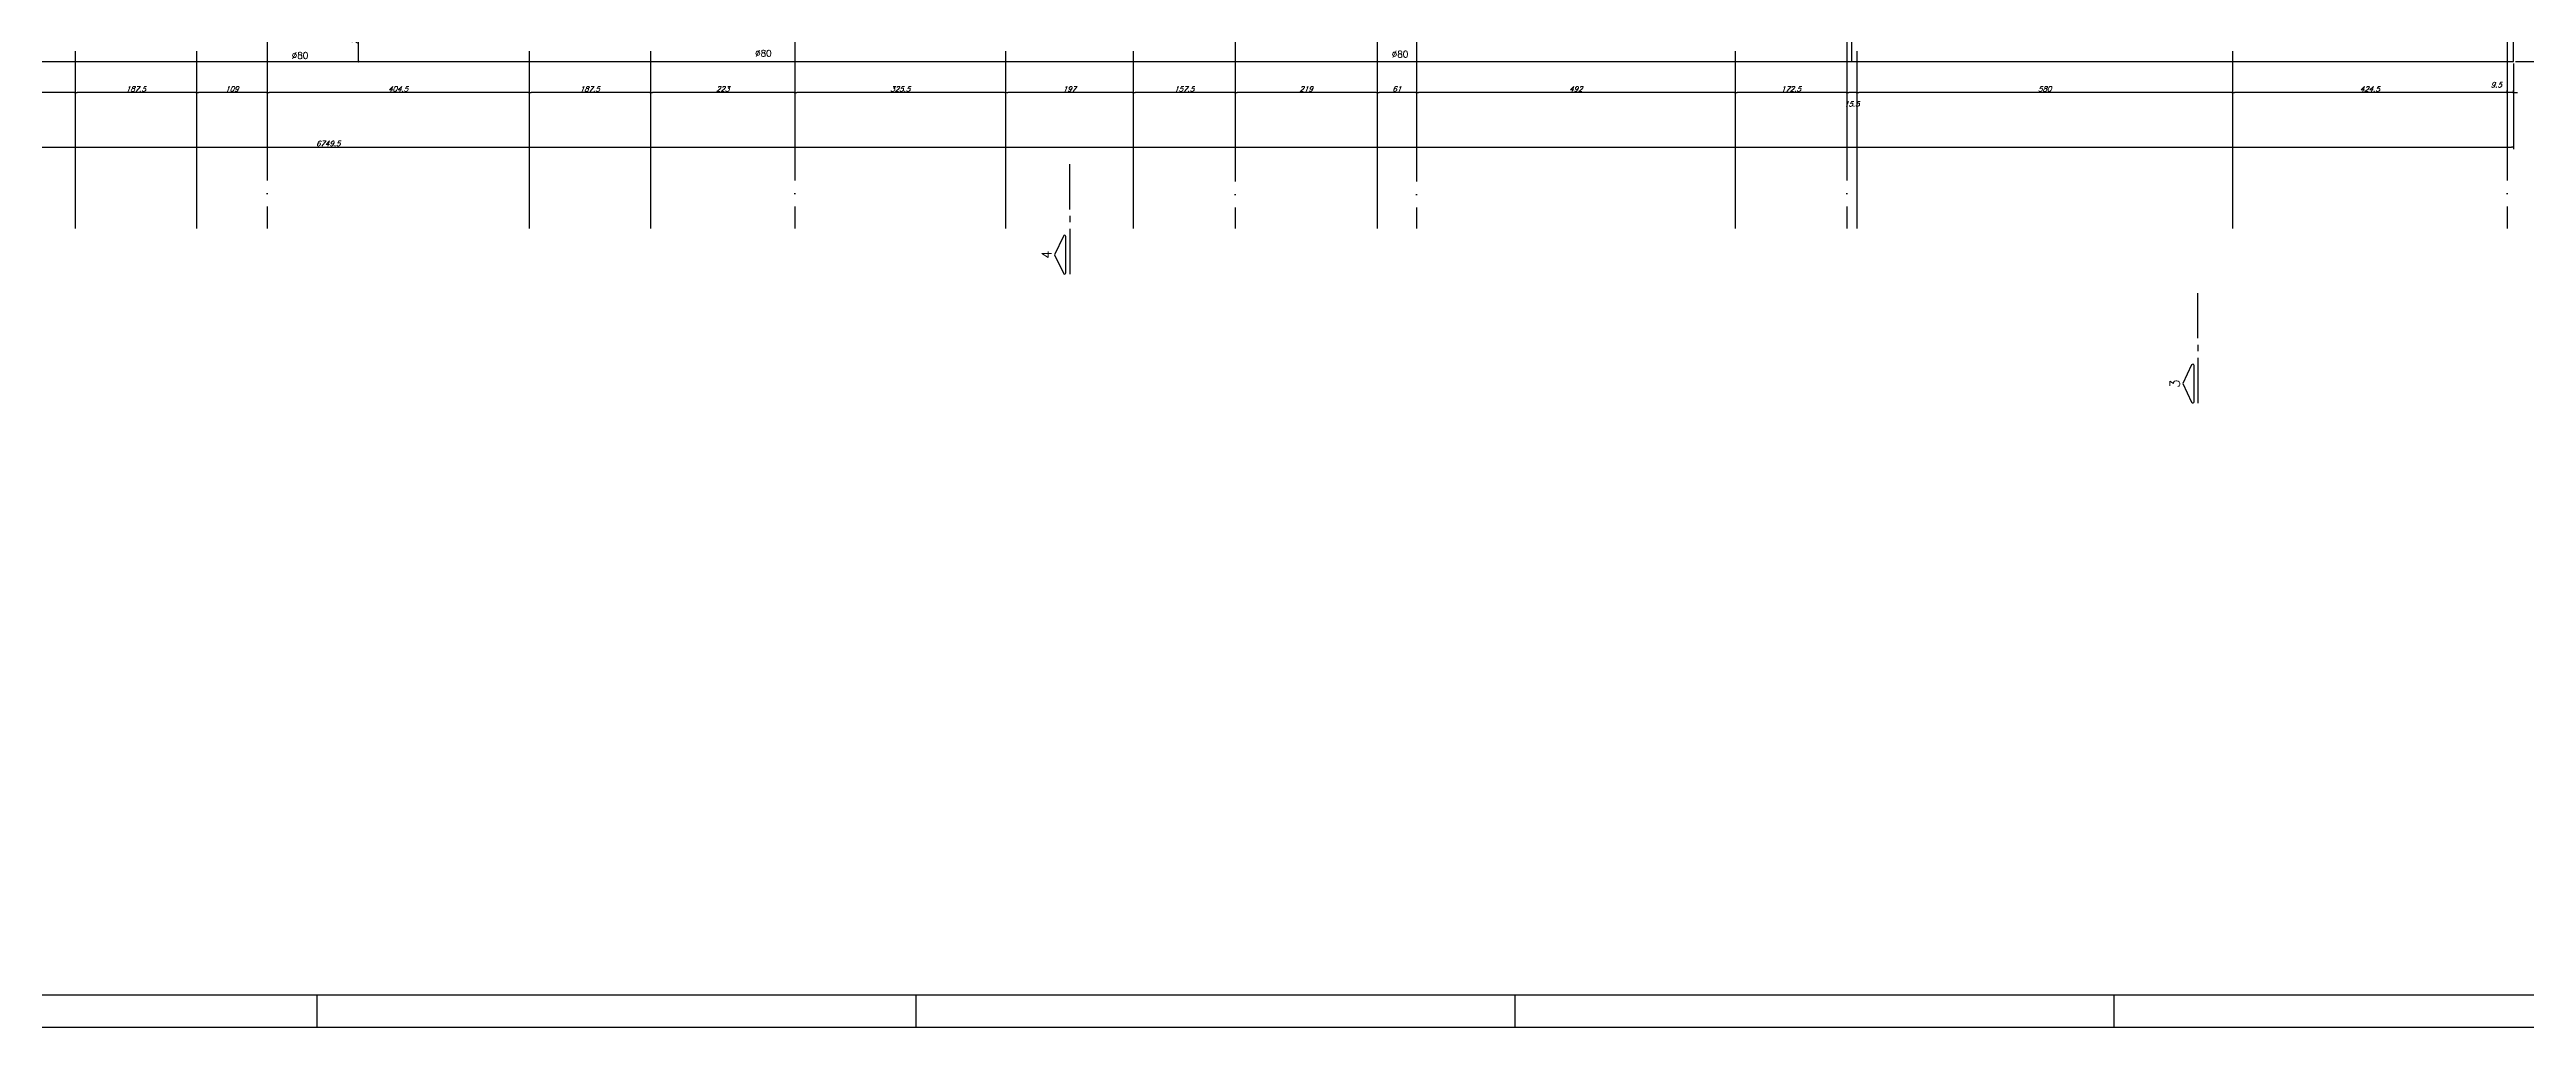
# Model space of a CAD drawing. Extents: x -4228 to 5417, y -2048 to 2452.
# Drawn here: x -546 to 3280, y -2048 to -537 of the extents above; entities that cross this region are included whole.
import ezdxf
from ezdxf.enums import TextEntityAlignment as Align

# ---------------------------------------------------------------- set-up
doc = ezdxf.new("R2010")
doc.units = 0
doc.header["$LTSCALE"] = 50
doc.header["$MEASUREMENT"] = 0
doc.linetypes.add('EIXO', pattern=[6.8, 6, -0.4, 0, -0.4])
doc.layers.get('0').update_dxf_attribs({"linetype": 'CONTINUOUS'})
doc.layers.get('DEFPOINTS').update_dxf_attribs({"linetype": 'CONTINUOUS'})
for name, color, linetype in [('F-CORTE-INDICAÇÃO', 4, 'CONTINUOUS'), ('F-COTAS', 106, 'CONTINUOUS'), ('F-EIXO', 12, 'EIXO'), ('F-LAJES', 3, 'CONTINUOUS'), ('F-MARGEM', 1, 'CONTINUOUS'), ('F-PILARES-DIM', 172, 'CONTINUOUS'), ('F-TEXTO', 6, 'CONTINUOUS')]:
    doc.layers.add(name, color=color, linetype=linetype)
doc.styles.add('CP-TEXT-INCL', font='simplex.shx', dxfattribs={"oblique": 20})
doc.styles.add('MCP', font='simplex.shx')
doc.styles.add('ROMANS', font='simplex.shx')
doc.dimstyles.new('CP-COTAS-50', dxfattribs={"dimscale": 0.64, "dimtxt": 12.5, "dimasz": 5, "dimexe": 5, "dimexo": 5, "dimgap": 2.5, "dimtad": 1, "dimdec": 1, "dimdsep": 46, "dimtxsty": 'CP-TEXT-INCL', "dimblk1": 'DOT', "dimblk2": 'DOT', "dimsah": 1, "dimcen": 9, "dimclrd": 256, "dimclre": 256, "dimclrt": 256, "dimadec": 0, "dimazin": 0, "dimtfac": 1, "dimtdec": 1, "dimtmove": 2, "dimatfit": 3, "dimldrblk": 'DOT', "dimfxl": 0, "dimtolj": 1, "dimarcsym": 0})

# ---------------------------------------------------------------- blocks, each defined once
blk = doc.blocks.new('*U11')
at = {"layer": 'F-CORTE-INDICAÇÃO'}
for p, q in [((-100, 0), (-170, 0)), ((-80, 0), (-90, 0)), ((-70, 0), (0, 0))]:
    blk.add_line(p, q, dxfattribs=at)
blk.add_lwpolyline([(-112, 6, 0.802585), (-111.2, 9.8), (-140, 23.3), (-168.8, 9.8, 0.802585), (-168, 6)], format="xyb", close=True, dxfattribs=at)
at = {"layer": 'F-CORTE-INDICAÇÃO', "style": 'ROMANS'}
blk.add_attdef('CORTE', text='', height=15, dxfattribs=at).set_placement((-140, 35.8), align=Align.MIDDLE_CENTER)
at = {"layer": 'F-CORTE-INDICAÇÃO', "color": 2, "style": 'ROMANS'}
blk.add_attdef('FOLHA', text='', height=12, dxfattribs=at).set_placement((-140, -10), align=Align.MIDDLE_CENTER)
blk = doc.blocks.new('*U12')
at = {"layer": 'F-EIXO'}
blk.add_line((0, 0), (0, -2655), dxfattribs=at)
at = {"layer": 'F-EIXO', "color": 2, "linetype": 'Continuous'}
blk.add_circle((0, 28.2), 28.2, dxfattribs=at)
at = {"layer": 'F-TEXTO', "style": 'ROMANS'}
blk.add_attdef('EIXO', text='', height=17.5, rotation=360, dxfattribs=at).set_placement((0, 28.2), align=Align.MIDDLE_CENTER)
blk = doc.blocks.new('*U13')
at = {"layer": 'F-EIXO'}
blk.add_line((0, 0), (0, -2753.4852), dxfattribs=at)
at = {"layer": 'F-EIXO', "color": 2, "linetype": 'Continuous'}
blk.add_circle((0, 28.2072), 28.2072, dxfattribs=at)
at = {"layer": 'F-TEXTO', "style": 'ROMANS'}
blk.add_attdef('EIXO', text='', height=17.5, rotation=360, dxfattribs=at).set_placement((0, 28.2072), align=Align.MIDDLE_CENTER)
blk = doc.blocks.new('*U17')
at = {"layer": 'F-EIXO'}
blk.add_line((0, 0), (0, -2655), dxfattribs=at)
at = {"layer": 'F-EIXO', "color": 2, "linetype": 'Continuous'}
blk.add_circle((0, 28.2), 28.2, dxfattribs=at)
at = {"layer": 'F-TEXTO', "style": 'ROMANS'}
blk.add_attdef('EIXO', text='', height=17.5, rotation=360, dxfattribs=at).set_placement((0, 28.2), align=Align.MIDDLE_CENTER)
blk = doc.blocks.new('*U15')
at = {"layer": 'F-EIXO'}
blk.add_line((0, 0), (0, -2655), dxfattribs=at)
at = {"layer": 'F-EIXO', "color": 2, "linetype": 'Continuous'}
blk.add_circle((0, 28.2), 28.2, dxfattribs=at)
at = {"layer": 'F-TEXTO', "style": 'ROMANS'}
blk.add_attdef('EIXO', text='', height=17.5, rotation=360, dxfattribs=at).set_placement((0, 28.2), align=Align.MIDDLE_CENTER)
blk = doc.blocks.new('*U19')
at = {"layer": 'F-EIXO'}
blk.add_line((0, 0), (0, -2655), dxfattribs=at)
at = {"layer": 'F-EIXO', "color": 2, "linetype": 'Continuous'}
blk.add_circle((0, 28.2), 28.2, dxfattribs=at)
at = {"layer": 'F-TEXTO', "style": 'ROMANS'}
blk.add_attdef('EIXO', text='', height=17.5, rotation=360, dxfattribs=at).set_placement((0, 28.2), align=Align.MIDDLE_CENTER)
blk = doc.blocks.new('*U20')
at = {"layer": 'F-EIXO'}
blk.add_line((0, 0), (0, -2755), dxfattribs=at)
at = {"layer": 'F-EIXO', "color": 2, "linetype": 'Continuous'}
blk.add_circle((0, 28.2072), 28.2072, dxfattribs=at)
at = {"layer": 'F-TEXTO', "style": 'ROMANS'}
blk.add_attdef('EIXO', text='', height=17.5, rotation=360, dxfattribs=at).set_placement((0, 28.2072), align=Align.MIDDLE_CENTER)
blk = doc.blocks.new('*U21')
at = {"layer": 'F-EIXO'}
blk.add_line((0, 0), (0, -2655), dxfattribs=at)
at = {"layer": 'F-EIXO', "color": 2, "linetype": 'Continuous'}
blk.add_circle((0, 28.2), 28.2, dxfattribs=at)
at = {"layer": 'F-TEXTO', "style": 'ROMANS'}
blk.add_attdef('EIXO', text='', height=17.5, rotation=360, dxfattribs=at).set_placement((0, 28.2), align=Align.MIDDLE_CENTER)
blk = doc.blocks.new('*U24')
at = {"layer": 'F-EIXO'}
blk.add_line((0, 0), (0, -2655), dxfattribs=at)
at = {"layer": 'F-EIXO', "color": 2, "linetype": 'Continuous'}
blk.add_circle((0, 28.2), 28.2, dxfattribs=at)
at = {"layer": 'F-TEXTO', "style": 'ROMANS'}
blk.add_attdef('EIXO', text='', height=17.5, rotation=360, dxfattribs=at).set_placement((0, 28.2), align=Align.MIDDLE_CENTER)
blk = doc.blocks.new('*U25')
at = {"layer": 'F-EIXO'}
blk.add_line((0, 0), (0, -2755), dxfattribs=at)
at = {"layer": 'F-EIXO', "color": 2, "linetype": 'Continuous'}
blk.add_circle((0, 28.2072), 28.2072, dxfattribs=at)
at = {"layer": 'F-TEXTO', "style": 'ROMANS'}
blk.add_attdef('EIXO', text='', height=17.5, rotation=360, dxfattribs=at).set_placement((0, 28.2072), align=Align.MIDDLE_CENTER)
blk = doc.blocks.new('*U33')
at = {"layer": 'F-EIXO'}
blk.add_line((0, 0), (0, -2755), dxfattribs=at)
at = {"layer": 'F-EIXO', "color": 2, "linetype": 'Continuous'}
blk.add_circle((0, 28.2072), 28.2072, dxfattribs=at)
at = {"layer": 'F-TEXTO', "style": 'ROMANS'}
blk.add_attdef('EIXO', text='', height=17.5, rotation=360, dxfattribs=at).set_placement((0, 28.2072), align=Align.MIDDLE_CENTER)
blk = doc.blocks.new('*U34')
at = {"layer": 'F-EIXO'}
blk.add_line((0, 0), (0, -2655), dxfattribs=at)
at = {"layer": 'F-EIXO', "color": 2, "linetype": 'Continuous'}
blk.add_circle((0, 28.2), 28.2, dxfattribs=at)
at = {"layer": 'F-TEXTO', "style": 'ROMANS'}
blk.add_attdef('EIXO', text='', height=17.5, rotation=360, dxfattribs=at).set_placement((0, 28.2), align=Align.MIDDLE_CENTER)
blk = doc.blocks.new('*U35')
at = {"layer": 'F-EIXO'}
blk.add_line((0, 0), (0, -2655), dxfattribs=at)
at = {"layer": 'F-EIXO', "color": 2, "linetype": 'Continuous'}
blk.add_circle((0, 28.2), 28.2, dxfattribs=at)
at = {"layer": 'F-TEXTO', "style": 'ROMANS'}
blk.add_attdef('EIXO', text='', height=17.5, rotation=360, dxfattribs=at).set_placement((0, 28.2), align=Align.MIDDLE_CENTER)
blk = doc.blocks.new('*U36')
at = {"layer": 'F-EIXO'}
blk.add_line((0, 0), (0, -2655), dxfattribs=at)
at = {"layer": 'F-EIXO', "color": 2, "linetype": 'Continuous'}
blk.add_circle((0, 28.2), 28.2, dxfattribs=at)
at = {"layer": 'F-TEXTO', "style": 'ROMANS'}
blk.add_attdef('EIXO', text='', height=17.5, rotation=360, dxfattribs=at).set_placement((0, 28.2), align=Align.MIDDLE_CENTER)
blk = doc.blocks.new('*U43')
at = {"layer": 'F-EIXO'}
blk.add_line((0, 0), (0, -2655), dxfattribs=at)
at = {"layer": 'F-EIXO', "color": 2, "linetype": 'Continuous'}
blk.add_circle((0, 28.2), 28.2, dxfattribs=at)
at = {"layer": 'F-TEXTO', "style": 'ROMANS'}
blk.add_attdef('EIXO', text='', height=17.5, rotation=360, dxfattribs=at).set_placement((0, 28.2), align=Align.MIDDLE_CENTER)
blk = doc.blocks.new('*U39')
at = {"layer": 'F-EIXO'}
blk.add_line((0, 0), (0, -2755), dxfattribs=at)
at = {"layer": 'F-EIXO', "color": 2, "linetype": 'Continuous'}
blk.add_circle((0, 28.2072), 28.2072, dxfattribs=at)
at = {"layer": 'F-TEXTO', "style": 'ROMANS'}
blk.add_attdef('EIXO', text='', height=17.5, rotation=360, dxfattribs=at).set_placement((0, 28.2072), align=Align.MIDDLE_CENTER)
blk = doc.blocks.new('*U40')
at = {"layer": 'F-EIXO'}
blk.add_line((0, 0), (0, -2753.4852), dxfattribs=at)
at = {"layer": 'F-EIXO', "color": 2, "linetype": 'Continuous'}
blk.add_circle((0, 28.2072), 28.2072, dxfattribs=at)
at = {"layer": 'F-TEXTO', "style": 'ROMANS'}
blk.add_attdef('EIXO', text='', height=17.5, rotation=360, dxfattribs=at).set_placement((0, 28.2072), align=Align.MIDDLE_CENTER)
blk = doc.blocks.new('_DOT')
at = {"color": 0, "linetype": 'ByBlock'}
blk.add_line((-0.5, 0), (-1, 0), dxfattribs=at)
at = {"color": 0, "linetype": 'ByBlock', "const_width": 0.5}
blk.add_lwpolyline([(-0.25, 0, 1), (0.25, 0, 1)], format="xyb", close=True, dxfattribs=at)
blk = doc.blocks.new('*D52')
at = {"layer": 'DEFPOINTS', "color": 0, "linetype": 'Continuous', "transparency": 16777216}
for p in [(-3490, -415.5), (3259.5, -555.5), (3259.5, -687.9)]:
    blk.add_point(p, dxfattribs=at)
at = {"layer": 'F-COTAS', "linetype": 'Continuous', "lineweight": -2, "transparency": 16777216}
for p, q in [((-3490, -418.7), (-3490, -691.1)), ((3259.5, -558.7), (3259.5, -691.1)), ((-3486.8, -687.9), (3256.3, -687.9))]:
    blk.add_line(p, q, dxfattribs=at)
at = {"layer": 'F-COTAS', "linetype": 'Continuous', "lineweight": -2, "transparency": 16777216, "xscale": 3.2, "yscale": 3.2, "zscale": 3.2, "rotation": 180}
blk.add_blockref('_DOT', (-3490, -687.9), dxfattribs=at)
at = {"layer": 'F-COTAS', "linetype": 'Continuous', "lineweight": -2, "transparency": 16777216, "xscale": 3.2, "yscale": 3.2, "zscale": 3.2}
blk.add_blockref('_DOT', (3259.5, -687.9), dxfattribs=at)
at = {"layer": 'F-COTAS', "linetype": 'Continuous', "transparency": 16777216, "insert": (-115.2, -682.3), "char_height": 8, "attachment_point": 5, "style": 'CP-TEXT-INCL'}
blk.add_mtext('\\A1;6749.5', dxfattribs=at)
blk = doc.blocks.new('*D53')
at = {"layer": 'DEFPOINTS', "color": 0, "linetype": 'Continuous', "transparency": 16777216}
for p in [(3250, -603.5), (3250, -607.4), (3259.5, -607.4)]:
    blk.add_point(p, dxfattribs=at)
at = {"layer": 'F-COTAS', "linetype": 'Continuous', "lineweight": -2, "transparency": 16777216}
for p, q in [((3246.8, -603.5), (3243.6, -603.5)), ((3250, -604.2), (3250, -600.3)), ((3259.5, -603.5), (3250, -603.5)), ((3259.5, -604.2), (3259.5, -600.3)), ((3262.7, -603.5), (3265.9, -603.5))]:
    blk.add_line(p, q, dxfattribs=at)
at = {"layer": 'F-COTAS', "linetype": 'Continuous', "lineweight": -2, "transparency": 16777216, "xscale": 3.2, "yscale": 3.2, "zscale": 3.2}
blk.add_blockref('_DOT', (3250, -603.5), dxfattribs=at)
at = {"layer": 'F-COTAS', "linetype": 'Continuous', "lineweight": -2, "transparency": 16777216, "xscale": 3.2, "yscale": 3.2, "zscale": 3.2, "rotation": 180}
blk.add_blockref('_DOT', (3259.5, -603.5), dxfattribs=at)
at = {"layer": 'F-COTAS', "linetype": 'Continuous', "transparency": 16777216, "insert": (3233, -591.5), "char_height": 8, "attachment_point": 5, "style": 'CP-TEXT-INCL'}
blk.add_mtext('\\A1;9.5', dxfattribs=at)
blk = doc.blocks.new('*D54')
at = {"layer": 'DEFPOINTS', "color": 0, "linetype": 'Continuous', "transparency": 16777216}
for p in [(2825.5, -603.5), (2825.5, -603.5), (3250, -607.4)]:
    blk.add_point(p, dxfattribs=at)
at = {"layer": 'F-COTAS', "linetype": 'Continuous', "lineweight": -2, "transparency": 16777216}
for p, q in [((3246.8, -603.5), (2828.7, -603.5)), ((3250, -604.2), (3250, -600.3))]:
    blk.add_line(p, q, dxfattribs=at)
at = {"layer": 'F-COTAS', "linetype": 'Continuous', "lineweight": -2, "transparency": 16777216, "xscale": 3.2, "yscale": 3.2, "zscale": 3.2, "rotation": 180}
blk.add_blockref('_DOT', (2825.5, -603.5), dxfattribs=at)
at = {"layer": 'F-COTAS', "linetype": 'Continuous', "lineweight": -2, "transparency": 16777216, "xscale": 3.2, "yscale": 3.2, "zscale": 3.2}
blk.add_blockref('_DOT', (3250, -603.5), dxfattribs=at)
at = {"layer": 'F-COTAS', "linetype": 'Continuous', "transparency": 16777216, "insert": (3037.7, -597.9), "char_height": 8, "attachment_point": 5, "style": 'CP-TEXT-INCL'}
blk.add_mtext('\\A1;424.5', dxfattribs=at)
blk = doc.blocks.new('*D55')
at = {"layer": 'DEFPOINTS', "color": 0, "linetype": 'Continuous', "transparency": 16777216}
for p in [(2245.5, -603.5), (2245.5, -603.5), (2825.5, -603.5)]:
    blk.add_point(p, dxfattribs=at)
at = {"layer": 'F-COTAS', "linetype": 'Continuous', "lineweight": -2, "transparency": 16777216}
blk.add_line((2822.3, -603.5), (2248.7, -603.5), dxfattribs=at)
at = {"layer": 'F-COTAS', "linetype": 'Continuous', "lineweight": -2, "transparency": 16777216, "xscale": 3.2, "yscale": 3.2, "zscale": 3.2, "rotation": 180}
blk.add_blockref('_DOT', (2245.5, -603.5), dxfattribs=at)
at = {"layer": 'F-COTAS', "linetype": 'Continuous', "lineweight": -2, "transparency": 16777216, "xscale": 3.2, "yscale": 3.2, "zscale": 3.2}
blk.add_blockref('_DOT', (2825.5, -603.5), dxfattribs=at)
at = {"layer": 'F-COTAS', "linetype": 'Continuous', "transparency": 16777216, "insert": (2535.5, -597.9), "char_height": 8, "attachment_point": 5, "style": 'CP-TEXT-INCL'}
blk.add_mtext('\\A1;580', dxfattribs=at)
blk = doc.blocks.new('*D56')
at = {"layer": 'DEFPOINTS', "color": 0, "linetype": 'Continuous', "transparency": 16777216}
for p in [(2230, -603.5), (2230, -603.5), (2245.5, -603.5)]:
    blk.add_point(p, dxfattribs=at)
at = {"layer": 'F-COTAS', "linetype": 'Continuous', "lineweight": -2, "transparency": 16777216}
blk.add_line((2242.3, -603.5), (2233.2, -603.5), dxfattribs=at)
at = {"layer": 'F-COTAS', "linetype": 'Continuous', "lineweight": -2, "transparency": 16777216, "xscale": 3.2, "yscale": 3.2, "zscale": 3.2, "rotation": 180}
blk.add_blockref('_DOT', (2230, -603.5), dxfattribs=at)
at = {"layer": 'F-COTAS', "linetype": 'Continuous', "lineweight": -2, "transparency": 16777216, "xscale": 3.2, "yscale": 3.2, "zscale": 3.2}
blk.add_blockref('_DOT', (2245.5, -603.5), dxfattribs=at)
at = {"layer": 'F-COTAS', "linetype": 'Continuous', "transparency": 16777216, "insert": (2237.7, -621.1), "char_height": 8, "attachment_point": 5, "style": 'CP-TEXT-INCL'}
blk.add_mtext('\\A1;15.5', dxfattribs=at)
blk = doc.blocks.new('*D57')
at = {"layer": 'DEFPOINTS', "color": 0, "linetype": 'Continuous', "transparency": 16777216}
for p in [(2057.5, -603.5), (2057.5, -603.5), (2230, -603.5)]:
    blk.add_point(p, dxfattribs=at)
at = {"layer": 'F-COTAS', "linetype": 'Continuous', "lineweight": -2, "transparency": 16777216}
blk.add_line((2226.8, -603.5), (2060.7, -603.5), dxfattribs=at)
at = {"layer": 'F-COTAS', "linetype": 'Continuous', "lineweight": -2, "transparency": 16777216, "xscale": 3.2, "yscale": 3.2, "zscale": 3.2, "rotation": 180}
blk.add_blockref('_DOT', (2057.5, -603.5), dxfattribs=at)
at = {"layer": 'F-COTAS', "linetype": 'Continuous', "lineweight": -2, "transparency": 16777216, "xscale": 3.2, "yscale": 3.2, "zscale": 3.2}
blk.add_blockref('_DOT', (2230, -603.5), dxfattribs=at)
at = {"layer": 'F-COTAS', "linetype": 'Continuous', "transparency": 16777216, "insert": (2143.7, -597.9), "char_height": 8, "attachment_point": 5, "style": 'CP-TEXT-INCL'}
blk.add_mtext('\\A1;172.5', dxfattribs=at)
blk = doc.blocks.new('*D58')
at = {"layer": 'DEFPOINTS', "color": 0, "linetype": 'Continuous', "transparency": 16777216}
for p in [(1565.5, -603.5), (1565.5, -603.5), (2057.5, -603.5)]:
    blk.add_point(p, dxfattribs=at)
at = {"layer": 'F-COTAS', "linetype": 'Continuous', "lineweight": -2, "transparency": 16777216}
blk.add_line((2054.3, -603.5), (1568.7, -603.5), dxfattribs=at)
at = {"layer": 'F-COTAS', "linetype": 'Continuous', "lineweight": -2, "transparency": 16777216, "xscale": 3.2, "yscale": 3.2, "zscale": 3.2, "rotation": 180}
blk.add_blockref('_DOT', (1565.5, -603.5), dxfattribs=at)
at = {"layer": 'F-COTAS', "linetype": 'Continuous', "lineweight": -2, "transparency": 16777216, "xscale": 3.2, "yscale": 3.2, "zscale": 3.2}
blk.add_blockref('_DOT', (2057.5, -603.5), dxfattribs=at)
at = {"layer": 'F-COTAS', "linetype": 'Continuous', "transparency": 16777216, "insert": (1811.5, -597.9), "char_height": 8, "attachment_point": 5, "style": 'CP-TEXT-INCL'}
blk.add_mtext('\\A1;492', dxfattribs=at)
blk = doc.blocks.new('*D59')
at = {"layer": 'DEFPOINTS', "color": 0, "linetype": 'Continuous', "transparency": 16777216}
for p in [(1504.5, -603.5), (1504.5, -603.5), (1565.5, -603.5)]:
    blk.add_point(p, dxfattribs=at)
at = {"layer": 'F-COTAS', "linetype": 'Continuous', "lineweight": -2, "transparency": 16777216}
blk.add_line((1562.3, -603.5), (1507.7, -603.5), dxfattribs=at)
at = {"layer": 'F-COTAS', "linetype": 'Continuous', "lineweight": -2, "transparency": 16777216, "xscale": 3.2, "yscale": 3.2, "zscale": 3.2, "rotation": 180}
blk.add_blockref('_DOT', (1504.5, -603.5), dxfattribs=at)
at = {"layer": 'F-COTAS', "linetype": 'Continuous', "lineweight": -2, "transparency": 16777216, "xscale": 3.2, "yscale": 3.2, "zscale": 3.2}
blk.add_blockref('_DOT', (1565.5, -603.5), dxfattribs=at)
at = {"layer": 'F-COTAS', "linetype": 'Continuous', "transparency": 16777216, "insert": (1535, -597.9), "char_height": 8, "attachment_point": 5, "style": 'CP-TEXT-INCL'}
blk.add_mtext('\\A1;61', dxfattribs=at)
blk = doc.blocks.new('*D60')
at = {"layer": 'DEFPOINTS', "color": 0, "linetype": 'Continuous', "transparency": 16777216}
for p in [(1285.5, -603.5), (1285.5, -603.5), (1504.5, -603.5)]:
    blk.add_point(p, dxfattribs=at)
at = {"layer": 'F-COTAS', "linetype": 'Continuous', "lineweight": -2, "transparency": 16777216}
blk.add_line((1501.3, -603.5), (1288.7, -603.5), dxfattribs=at)
at = {"layer": 'F-COTAS', "linetype": 'Continuous', "lineweight": -2, "transparency": 16777216, "xscale": 3.2, "yscale": 3.2, "zscale": 3.2, "rotation": 180}
blk.add_blockref('_DOT', (1285.5, -603.5), dxfattribs=at)
at = {"layer": 'F-COTAS', "linetype": 'Continuous', "lineweight": -2, "transparency": 16777216, "xscale": 3.2, "yscale": 3.2, "zscale": 3.2}
blk.add_blockref('_DOT', (1504.5, -603.5), dxfattribs=at)
at = {"layer": 'F-COTAS', "linetype": 'Continuous', "transparency": 16777216, "insert": (1395, -597.9), "char_height": 8, "attachment_point": 5, "style": 'CP-TEXT-INCL'}
blk.add_mtext('\\A1;219', dxfattribs=at)
blk = doc.blocks.new('*D61')
at = {"layer": 'DEFPOINTS', "color": 0, "linetype": 'Continuous', "transparency": 16777216}
for p in [(1128, -603.5), (1128, -603.5), (1285.5, -603.5)]:
    blk.add_point(p, dxfattribs=at)
at = {"layer": 'F-COTAS', "linetype": 'Continuous', "lineweight": -2, "transparency": 16777216}
blk.add_line((1282.3, -603.5), (1131.2, -603.5), dxfattribs=at)
at = {"layer": 'F-COTAS', "linetype": 'Continuous', "lineweight": -2, "transparency": 16777216, "xscale": 3.2, "yscale": 3.2, "zscale": 3.2, "rotation": 180}
blk.add_blockref('_DOT', (1128, -603.5), dxfattribs=at)
at = {"layer": 'F-COTAS', "linetype": 'Continuous', "lineweight": -2, "transparency": 16777216, "xscale": 3.2, "yscale": 3.2, "zscale": 3.2}
blk.add_blockref('_DOT', (1285.5, -603.5), dxfattribs=at)
at = {"layer": 'F-COTAS', "linetype": 'Continuous', "transparency": 16777216, "insert": (1206.7, -597.9), "char_height": 8, "attachment_point": 5, "style": 'CP-TEXT-INCL'}
blk.add_mtext('\\A1;157.5', dxfattribs=at)
blk = doc.blocks.new('*D62')
at = {"layer": 'DEFPOINTS', "color": 0, "linetype": 'Continuous', "transparency": 16777216}
for p in [(931, -603.5), (931, -603.5), (1128, -603.5)]:
    blk.add_point(p, dxfattribs=at)
at = {"layer": 'F-COTAS', "linetype": 'Continuous', "lineweight": -2, "transparency": 16777216}
blk.add_line((1124.8, -603.5), (934.2, -603.5), dxfattribs=at)
at = {"layer": 'F-COTAS', "linetype": 'Continuous', "lineweight": -2, "transparency": 16777216, "xscale": 3.2, "yscale": 3.2, "zscale": 3.2, "rotation": 180}
blk.add_blockref('_DOT', (931, -603.5), dxfattribs=at)
at = {"layer": 'F-COTAS', "linetype": 'Continuous', "lineweight": -2, "transparency": 16777216, "xscale": 3.2, "yscale": 3.2, "zscale": 3.2}
blk.add_blockref('_DOT', (1128, -603.5), dxfattribs=at)
at = {"layer": 'F-COTAS', "linetype": 'Continuous', "transparency": 16777216, "insert": (1029.5, -597.9), "char_height": 8, "attachment_point": 5, "style": 'CP-TEXT-INCL'}
blk.add_mtext('\\A1;197', dxfattribs=at)
blk = doc.blocks.new('*D63')
at = {"layer": 'DEFPOINTS', "color": 0, "linetype": 'Continuous', "transparency": 16777216}
for p in [(605.5, -603.5), (605.5, -603.5), (931, -603.5)]:
    blk.add_point(p, dxfattribs=at)
at = {"layer": 'F-COTAS', "linetype": 'Continuous', "lineweight": -2, "transparency": 16777216}
blk.add_line((927.8, -603.5), (608.7, -603.5), dxfattribs=at)
at = {"layer": 'F-COTAS', "linetype": 'Continuous', "lineweight": -2, "transparency": 16777216, "xscale": 3.2, "yscale": 3.2, "zscale": 3.2, "rotation": 180}
blk.add_blockref('_DOT', (605.5, -603.5), dxfattribs=at)
at = {"layer": 'F-COTAS', "linetype": 'Continuous', "lineweight": -2, "transparency": 16777216, "xscale": 3.2, "yscale": 3.2, "zscale": 3.2}
blk.add_blockref('_DOT', (931, -603.5), dxfattribs=at)
at = {"layer": 'F-COTAS', "linetype": 'Continuous', "transparency": 16777216, "insert": (768.2, -597.9), "char_height": 8, "attachment_point": 5, "style": 'CP-TEXT-INCL'}
blk.add_mtext('\\A1;325.5', dxfattribs=at)
blk = doc.blocks.new('*D64')
at = {"layer": 'DEFPOINTS', "color": 0, "linetype": 'Continuous', "transparency": 16777216}
for p in [(382.5, -603.5), (382.5, -603.5), (605.5, -603.5)]:
    blk.add_point(p, dxfattribs=at)
at = {"layer": 'F-COTAS', "linetype": 'Continuous', "lineweight": -2, "transparency": 16777216}
blk.add_line((602.3, -603.5), (385.7, -603.5), dxfattribs=at)
at = {"layer": 'F-COTAS', "linetype": 'Continuous', "lineweight": -2, "transparency": 16777216, "xscale": 3.2, "yscale": 3.2, "zscale": 3.2, "rotation": 180}
blk.add_blockref('_DOT', (382.5, -603.5), dxfattribs=at)
at = {"layer": 'F-COTAS', "linetype": 'Continuous', "lineweight": -2, "transparency": 16777216, "xscale": 3.2, "yscale": 3.2, "zscale": 3.2}
blk.add_blockref('_DOT', (605.5, -603.5), dxfattribs=at)
at = {"layer": 'F-COTAS', "linetype": 'Continuous', "transparency": 16777216, "insert": (494, -597.9), "char_height": 8, "attachment_point": 5, "style": 'CP-TEXT-INCL'}
blk.add_mtext('\\A1;223', dxfattribs=at)
blk = doc.blocks.new('*D65')
at = {"layer": 'DEFPOINTS', "color": 0, "linetype": 'Continuous', "transparency": 16777216}
for p in [(195, -603.5), (195, -603.5), (382.5, -603.5)]:
    blk.add_point(p, dxfattribs=at)
at = {"layer": 'F-COTAS', "linetype": 'Continuous', "lineweight": -2, "transparency": 16777216}
blk.add_line((379.3, -603.5), (198.2, -603.5), dxfattribs=at)
at = {"layer": 'F-COTAS', "linetype": 'Continuous', "lineweight": -2, "transparency": 16777216, "xscale": 3.2, "yscale": 3.2, "zscale": 3.2, "rotation": 180}
blk.add_blockref('_DOT', (195, -603.5), dxfattribs=at)
at = {"layer": 'F-COTAS', "linetype": 'Continuous', "lineweight": -2, "transparency": 16777216, "xscale": 3.2, "yscale": 3.2, "zscale": 3.2}
blk.add_blockref('_DOT', (382.5, -603.5), dxfattribs=at)
at = {"layer": 'F-COTAS', "linetype": 'Continuous', "transparency": 16777216, "insert": (288.7, -597.9), "char_height": 8, "attachment_point": 5, "style": 'CP-TEXT-INCL'}
blk.add_mtext('\\A1;187.5', dxfattribs=at)
blk = doc.blocks.new('*D66')
at = {"layer": 'DEFPOINTS', "color": 0, "linetype": 'Continuous', "transparency": 16777216}
for p in [(-209.5, -603.5), (-209.5, -603.5), (195, -603.5)]:
    blk.add_point(p, dxfattribs=at)
at = {"layer": 'F-COTAS', "linetype": 'Continuous', "lineweight": -2, "transparency": 16777216}
blk.add_line((191.8, -603.5), (-206.3, -603.5), dxfattribs=at)
at = {"layer": 'F-COTAS', "linetype": 'Continuous', "lineweight": -2, "transparency": 16777216, "xscale": 3.2, "yscale": 3.2, "zscale": 3.2, "rotation": 180}
blk.add_blockref('_DOT', (-209.5, -603.5), dxfattribs=at)
at = {"layer": 'F-COTAS', "linetype": 'Continuous', "lineweight": -2, "transparency": 16777216, "xscale": 3.2, "yscale": 3.2, "zscale": 3.2}
blk.add_blockref('_DOT', (195, -603.5), dxfattribs=at)
at = {"layer": 'F-COTAS', "linetype": 'Continuous', "transparency": 16777216, "insert": (-7.3, -597.9), "char_height": 8, "attachment_point": 5, "style": 'CP-TEXT-INCL'}
blk.add_mtext('\\A1;404.5', dxfattribs=at)
blk = doc.blocks.new('*D67')
at = {"layer": 'DEFPOINTS', "color": 0, "linetype": 'Continuous', "transparency": 16777216}
for p in [(-318.5, -603.5), (-318.5, -603.5), (-209.5, -603.5)]:
    blk.add_point(p, dxfattribs=at)
at = {"layer": 'F-COTAS', "linetype": 'Continuous', "lineweight": -2, "transparency": 16777216}
blk.add_line((-212.7, -603.5), (-315.3, -603.5), dxfattribs=at)
at = {"layer": 'F-COTAS', "linetype": 'Continuous', "lineweight": -2, "transparency": 16777216, "xscale": 3.2, "yscale": 3.2, "zscale": 3.2, "rotation": 180}
blk.add_blockref('_DOT', (-318.5, -603.5), dxfattribs=at)
at = {"layer": 'F-COTAS', "linetype": 'Continuous', "lineweight": -2, "transparency": 16777216, "xscale": 3.2, "yscale": 3.2, "zscale": 3.2}
blk.add_blockref('_DOT', (-209.5, -603.5), dxfattribs=at)
at = {"layer": 'F-COTAS', "linetype": 'Continuous', "transparency": 16777216, "insert": (-264, -597.9), "char_height": 8, "attachment_point": 5, "style": 'CP-TEXT-INCL'}
blk.add_mtext('\\A1;109', dxfattribs=at)
blk = doc.blocks.new('*D68')
at = {"layer": 'DEFPOINTS', "color": 0, "linetype": 'Continuous', "transparency": 16777216}
for p in [(-506, -603.5), (-506, -603.5), (-318.5, -603.5)]:
    blk.add_point(p, dxfattribs=at)
at = {"layer": 'F-COTAS', "linetype": 'Continuous', "lineweight": -2, "transparency": 16777216}
blk.add_line((-321.7, -603.5), (-502.8, -603.5), dxfattribs=at)
at = {"layer": 'F-COTAS', "linetype": 'Continuous', "lineweight": -2, "transparency": 16777216, "xscale": 3.2, "yscale": 3.2, "zscale": 3.2, "rotation": 180}
blk.add_blockref('_DOT', (-506, -603.5), dxfattribs=at)
at = {"layer": 'F-COTAS', "linetype": 'Continuous', "lineweight": -2, "transparency": 16777216, "xscale": 3.2, "yscale": 3.2, "zscale": 3.2}
blk.add_blockref('_DOT', (-318.5, -603.5), dxfattribs=at)
at = {"layer": 'F-COTAS', "linetype": 'Continuous', "transparency": 16777216, "insert": (-412.3, -597.9), "char_height": 8, "attachment_point": 5, "style": 'CP-TEXT-INCL'}
blk.add_mtext('\\A1;187.5', dxfattribs=at)
blk = doc.blocks.new('*D69')
at = {"layer": 'DEFPOINTS', "color": 0, "linetype": 'Continuous', "transparency": 16777216}
for p in [(-709.5, -603.5), (-709.5, -603.5), (-506, -603.5)]:
    blk.add_point(p, dxfattribs=at)
at = {"layer": 'F-COTAS', "linetype": 'Continuous', "lineweight": -2, "transparency": 16777216}
blk.add_line((-509.2, -603.5), (-706.3, -603.5), dxfattribs=at)
at = {"layer": 'F-COTAS', "linetype": 'Continuous', "lineweight": -2, "transparency": 16777216, "xscale": 3.2, "yscale": 3.2, "zscale": 3.2, "rotation": 180}
blk.add_blockref('_DOT', (-709.5, -603.5), dxfattribs=at)
at = {"layer": 'F-COTAS', "linetype": 'Continuous', "lineweight": -2, "transparency": 16777216, "xscale": 3.2, "yscale": 3.2, "zscale": 3.2}
blk.add_blockref('_DOT', (-506, -603.5), dxfattribs=at)
at = {"layer": 'F-COTAS', "linetype": 'Continuous', "transparency": 16777216, "insert": (-607.8, -597.9), "char_height": 8, "attachment_point": 5, "style": 'CP-TEXT-INCL'}
blk.add_mtext('\\A1;203.5', dxfattribs=at)
blk = doc.blocks.new('A0-4L_900')
at = {"layer": 'F-MARGEM', "color": 2}
for p, q in [((81.9, 1), (81.9, 0)), ((100.4, 1), (100.4, 0)), ((118.9, 1), (118.9, 0)), ((137.4, 1), (137.4, 0))]:
    blk.add_line(p, q, dxfattribs=at)
blk.add_lwpolyline([(0, 0), (0, 90), (192.9, 90), (192.9, 0)], close=True, dxfattribs=at)
at = {"layer": 'F-MARGEM', "color": 7}
blk.add_lwpolyline([(2.5, 89), (191.9, 89), (191.9, 1), (2.5, 1)], close=True, dxfattribs=at)
blk = doc.blocks.new('*D127')
at = {"layer": 'DEFPOINTS', "color": 0, "linetype": 'Continuous', "transparency": 16777216}
for p in [(3297.6, -475), (3453.6, -475), (3259.5, -555.5)]:
    blk.add_point(p, dxfattribs=at)
at = {"layer": 'F-COTAS', "linetype": 'Continuous', "lineweight": -2, "transparency": 16777216}
for p, q in [((3300.8, -475), (3456.8, -475)), ((3453.6, -552.3), (3453.6, -478.2)), ((3262.7, -555.5), (3456.8, -555.5))]:
    blk.add_line(p, q, dxfattribs=at)
at = {"layer": 'F-COTAS', "linetype": 'Continuous', "lineweight": -2, "transparency": 16777216, "xscale": 3.2, "yscale": 3.2, "zscale": 3.2}
for p, rotation in [((3453.6, -475), 90), ((3453.6, -555.5), 270)]:
    blk.add_blockref('_DOT', p, dxfattribs=dict(at, rotation=rotation))
at = {"layer": 'F-COTAS', "linetype": 'Continuous', "transparency": 16777216, "insert": (3448, -515.3), "char_height": 8, "attachment_point": 5, "rotation": 90, "style": 'CP-TEXT-INCL'}
blk.add_mtext('\\A1;80.5', dxfattribs=at)
blk = doc.blocks.new('*D353')
at = {"layer": 'DEFPOINTS', "color": 0, "linetype": 'Continuous', "transparency": 16777216}
for p in [(-68.6, -480), (-68.6, -480), (-68.6, -555.5)]:
    blk.add_point(p, dxfattribs=at)
at = {"layer": 'F-COTAS', "linetype": 'Continuous', "lineweight": -2, "transparency": 16777216}
blk.add_line((-68.6, -552.3), (-68.6, -483.2), dxfattribs=at)
at = {"layer": 'F-COTAS', "linetype": 'Continuous', "lineweight": -2, "transparency": 16777216, "xscale": 3.2, "yscale": 3.2, "zscale": 3.2}
for p, rotation in [((-68.6, -480), 90), ((-68.6, -555.5), 270)]:
    blk.add_blockref('_DOT', p, dxfattribs=dict(at, rotation=rotation))
at = {"layer": 'F-COTAS', "linetype": 'Continuous', "transparency": 16777216, "insert": (-74.2, -517.8), "char_height": 8, "attachment_point": 5, "rotation": 90, "style": 'CP-TEXT-INCL'}
blk.add_mtext('\\A1;75.5', dxfattribs=at)

msp = doc.modelspace()

# ---------------------------------------------------------------- linework, layer by layer
at = {"layer": 'F-LAJES', "linetype": 'Continuous'}
for p, q in [((3259.5, -555.5), (3259.5, -475)), ((-209.5, -524.5), (-209.5, -555.5)), ((605.5, -524.5), (605.5, -555.5)), ((1504.5, -524.5), (1504.5, -555.5)), ((2237.5, -524.5), (2237.5, -555.5)), ((-3550, -555.5), (3259.5, -555.5))]:
    msp.add_line(p, q, dxfattribs=at)

# ---------------------------------------------------------------- block references
at = {"layer": 'F-CORTE-INDICAÇÃO', "linetype": 'Continuous'}
ref = msp.add_blockref('*U11', (1029.93, -714.013), dxfattribs=dict(at, rotation=90))
ref.add_attrib('CORTE', '4', dxfattribs={"height": 15, "rotation": 90, "style": 'ROMANS'}).set_placement((994.166, -854.013), align=Align.MIDDLE_CENTER)
ref = msp.add_blockref('*U11', (2772.327, -913.241), dxfattribs=dict(at, rotation=90))
ref.add_attrib('CORTE', '3', dxfattribs={"height": 15, "rotation": 90, "style": 'ROMANS'}).set_placement((2736.563, -1053.241), align=Align.MIDDLE_CENTER)
at = {"layer": 'F-EIXO', "linetype": 'Continuous'}
for name, p, values in [('*U25', (-209.5, 1941.357), {'EIXO': '4'}), ('*U20', (605.5, 1941.357), {'EIXO': '5'}), ('*U40', (1285.5, 1939.842), {'EIXO': '6'}), ('*U13', (1565.5, 1939.842), {'EIXO': 'Y2'}), ('*U39', (2230, 1941.357), {'EIXO': '7'}), ('*U33', (3250, 1941.357), {'EIXO': '8'}), ('*U19', (-506, 1841.357), {'EIXO': "T2'"}), ('*U24', (-318.5, 1841.357), {'EIXO': 'T2'}), ('*U15', (195, 1841.357), {'EIXO': "T3'"}), ('*U21', (382.5, 1841.357), {'EIXO': 'T3'}), ('*U36', (931, 1841.357), {'EIXO': "T4'"}), ('*U43', (1128, 1841.357), {'EIXO': 'T4'}), ('*U17', (1504.5, 1841.357), {'EIXO': 'T5'}), ('*U34', (2057.5, 1841.357), {'EIXO': 'T6'}), ('*U35', (2245.5, 1841.357), {'EIXO': "T6'"}), ('*U12', (2825.5, 1841.357), {'EIXO': 'T7'})]:
    msp.add_blockref(name, p, dxfattribs=at).add_auto_attribs(values)
at = {"layer": 'F-MARGEM', "linetype": 'Continuous', "xscale": 50, "yscale": 50, "zscale": 50}
msp.add_blockref('A0-4L_900', (-4227.599, -2048.155), dxfattribs=at)

# ---------------------------------------------------------------- texts
at = {"layer": 'F-PILARES-DIM', "linetype": 'Continuous', "style": 'MCP'}
for p in [(-171.587, -551.156), (543.968, -547.822), (1527.214, -549.258)]:
    msp.add_text('%%c80', height=10, dxfattribs=at).set_placement(p)

# ---------------------------------------------------------------- dimensions: what is measured, and where the dimension line sits
at = {"layer": 'F-COTAS', "linetype": 'Continuous'}
for base, p1, p2, picture, middle in [((3259.5, -687.899), (-3490, -415.5), (3259.5, -555.5), '*D52', (-115.25, -682.299)), ((-709.5, -603.482), (-506, -603.482), (-709.5, -603.482), '*D69', (-607.75, -597.882)), ((-506, -603.482), (-318.5, -603.482), (-506, -603.482), '*D68', (-412.25, -597.882)), ((-318.5, -603.482), (-209.5, -603.482), (-318.5, -603.482), '*D67', (-264, -597.882)), ((-209.5, -603.482), (195, -603.482), (-209.5, -603.482), '*D66', (-7.25, -597.882)), ((195, -603.482), (382.5, -603.482), (195, -603.482), '*D65', (288.75, -597.882)), ((382.5, -603.482), (605.5, -603.482), (382.5, -603.482), '*D64', (494, -597.882)), ((605.5, -603.482), (931, -603.482), (605.5, -603.482), '*D63', (768.25, -597.882)), ((931, -603.482), (1128, -603.482), (931, -603.482), '*D62', (1029.5, -597.882)), ((1128, -603.482), (1285.5, -603.482), (1128, -603.482), '*D61', (1206.75, -597.882)), ((1285.5, -603.482), (1504.5, -603.482), (1285.5, -603.482), '*D60', (1395, -597.882)), ((1504.5, -603.482), (1565.5, -603.482), (1504.5, -603.482), '*D59', (1535, -597.882)), ((1565.5, -603.482), (2057.5, -603.482), (1565.5, -603.482), '*D58', (1811.5, -597.882)), ((2057.5, -603.482), (2230, -603.482), (2057.5, -603.482), '*D57', (2143.75, -597.882)), ((2230, -603.482), (2245.5, -603.482), (2230, -603.482), '*D56', (2237.75, -621.082)), ((2245.5, -603.482), (2825.5, -603.482), (2245.5, -603.482), '*D55', (2535.5, -597.882)), ((2825.5, -603.482), (3250, -607.423), (2825.5, -603.482), '*D54', (3037.75, -597.882))]:
    dim = msp.add_linear_dim(base=base, p1=p1, p2=p2, dimstyle='CP-COTAS-50', dxfattribs=at)
    dim.commit()
    dim.dimension.update_dxf_attribs({"geometry": picture, "text_midpoint": middle})
dim = msp.add_aligned_dim(p1=(-68.573, -555.5), p2=(-68.573, -480), distance=0, dimstyle='CP-COTAS-50', override={"dimfxl": 7.5}, dxfattribs=at)
dim.commit()
dim.dimension.update_dxf_attribs({"geometry": '*D353', "text_midpoint": (-74.173, -517.75)})
dim = msp.add_linear_dim(base=(3453.628, -475), p1=(3259.5, -555.5), p2=(3297.629, -475), angle=90, dimstyle='CP-COTAS-50', dxfattribs=at)
dim.commit()
dim.dimension.update_dxf_attribs({"geometry": '*D127', "text_midpoint": (3448.028, -515.25)})
dim = msp.add_linear_dim(base=(3250, -603.482), p1=(3259.5, -607.423), p2=(3250, -607.423), dimstyle='CP-COTAS-50', dxfattribs=at)
dim.commit()
dim.dimension.update_dxf_attribs({"geometry": '*D53', "text_midpoint": (3232.955, -591.482), "dimtype": 160})

doc.saveas('drawing.dxf')
